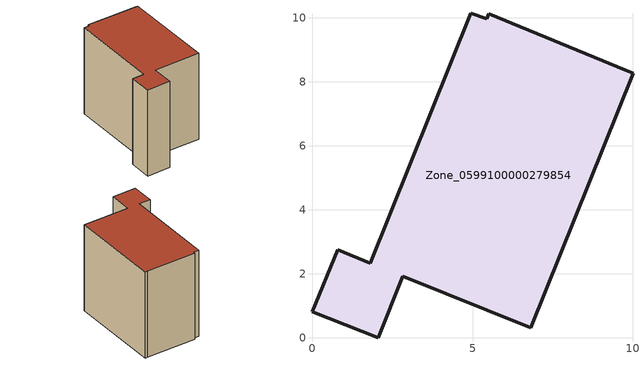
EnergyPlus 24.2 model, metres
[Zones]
Zone_0599100000279854
 floor ground (C_G): 10.01,8.27 6.81,0.32 2.82,1.93 2.05,0 0,0.82 0.78,2.75 1.8,2.34 4.94,10.14 5.43,9.96 5.5,10.12 9.78,8.35 z0
 wall outside (C_F): 0.78,2.75 0,0.82 2.05,0 2.82,1.93 6.81,0.32 10.01,8.27 9.78,8.35 5.5,10.12 5.43,9.96 4.94,10.14 1.8,2.34 0.78,2.75 z0:8.27
 roof outside (C_R): 6.81,0.32 10.01,8.27 9.78,8.35 5.5,10.12 5.43,9.96 4.94,10.14 1.8,2.34 0.78,2.75 0,0.82 2.05,0 2.82,1.93 z8.27
[BUILDING]
Pand.0599100000279854: North Axis=0; Terrain=City; Loads Convergence Tolerance Value=0.04; Temperature Convergence Tolerance Value=0.4; Solar Distribution=FullExterior; Maximum Number of Warmup Days=25; Minimum Number of Warmup Days=1
[Site:Location]
Rotterdam.The.Hague.AP_ZH_NLD Design_Conditions: Latitude=51.96; Longitude=4.45; Time Zone=1; Elevation=-4.5
[SITE:GROUNDTEMPERATURE:BUILDINGSURFACE]
18, 18, 18, 18, 18, 18, 18, 18, 18, 18, 18, 18
[MATERIAL] Thermal Absorptance=0.9; Solar Absorptance=0.7; Visible Absorptance=0.7
Name | Roughness | Thickness | Conductivity | Density | Specific Heat
G.TI.1975-1991 | MediumSmooth | 0.15 | 0.288461 | 540 | 1210
F.TI.1975-1991 | Rough | 0.3 | 0.230769 | 1920 | 840
R.TI.1975-1991 | MediumRough | 0.2 | 0.153846 | 1500 | 1000
[CONSTRUCTION]
C_G: G.TI.1975-1991
C_F: F.TI.1975-1991
C_R: R.TI.1975-1991
[ZONE]
Zone_0599100000279854: Type=1; Multiplier=1; Ceiling Height=Autocalculate; Volume=Autocalculate; Floor Area=autocalculate; Part of Total Floor Area=Yes
[ZONEINFILTRATION:DESIGNFLOWRATE]
Infil_Zone_0599100000279854: Zone or ZoneList or Space or SpaceList=Zone_0599100000279854; Schedule=AlwaysOn; Design Flow Rate Calculation Method=Flow/Area; Flow Rate per Floor Area=0.003; Constant Term Coefficient=1; Temperature Term Coefficient=0; Velocity Term Coefficient=0; Velocity Squared Term Coefficient=0
[HVACTEMPLATE:ZONE:IDEALLOADSAIRSYSTEM]
Zone_0599100000279854: Maximum Heating Supply Air Temperature=50; Minimum Cooling Supply Air Temperature=13; Maximum Heating Supply Air Humidity Ratio=0.0156; Minimum Cooling Supply Air Humidity Ratio=0.0077; Heating Limit=NoLimit; Cooling Limit=NoLimit; Dehumidification Control Type=ConstantSensibleHeatRatio; Cooling Sensible Heat Ratio=0.7; Dehumidification Setpoint=60; Humidification Control Type=None; Humidification Setpoint=30; Outdoor Air Method=None; Outdoor Air Flow Rate per Person=0.00944; Outdoor Air Flow Rate per Zone Floor Area=0; Outdoor Air Flow Rate per Zone=0; Demand Controlled Ventilation Type=None; Outdoor Air Economizer Type=NoEconomizer; Heat Recovery Type=None; Sensible Heat Recovery Effectiveness=0.7; Latent Heat Recovery Effectiveness=0.65
[ZONECONTROL:THERMOSTAT]
ThermostatControl_Zone_0599100000279854: Zone or ZoneList=Zone_0599100000279854; Control Type Schedule=DualSetpointControlType; Control 1=Thermostat_Zone_0599100000279854; Temperature Difference Between Cutout And Setpoint=0
[THERMOSTATSETPOINT:DUALSETPOINT]
Thermostat_Zone_0599100000279854: Heating Setpoint Temperature Schedule=HeatingSetpoint_Zone_0599100000279854; Cooling Setpoint Temperature Schedule=CoolingSetpoint_Zone_0599100000279854
[SCHEDULE:COMPACT]
HeatingSetpoint_Zone_0599100000279854: Through: 12/31, For: AllDays, Until: 24:00, 21
CoolingSetpoint_Zone_0599100000279854: Through: 12/31, For: AllDays, Until: 24:00, 24
DualSetpointControlType: Through: 12/31, For: AllDays, Until: 24:00, 4
AlwaysOn: Through: 12/31, For: AllDays, Until: 24:00, 1
